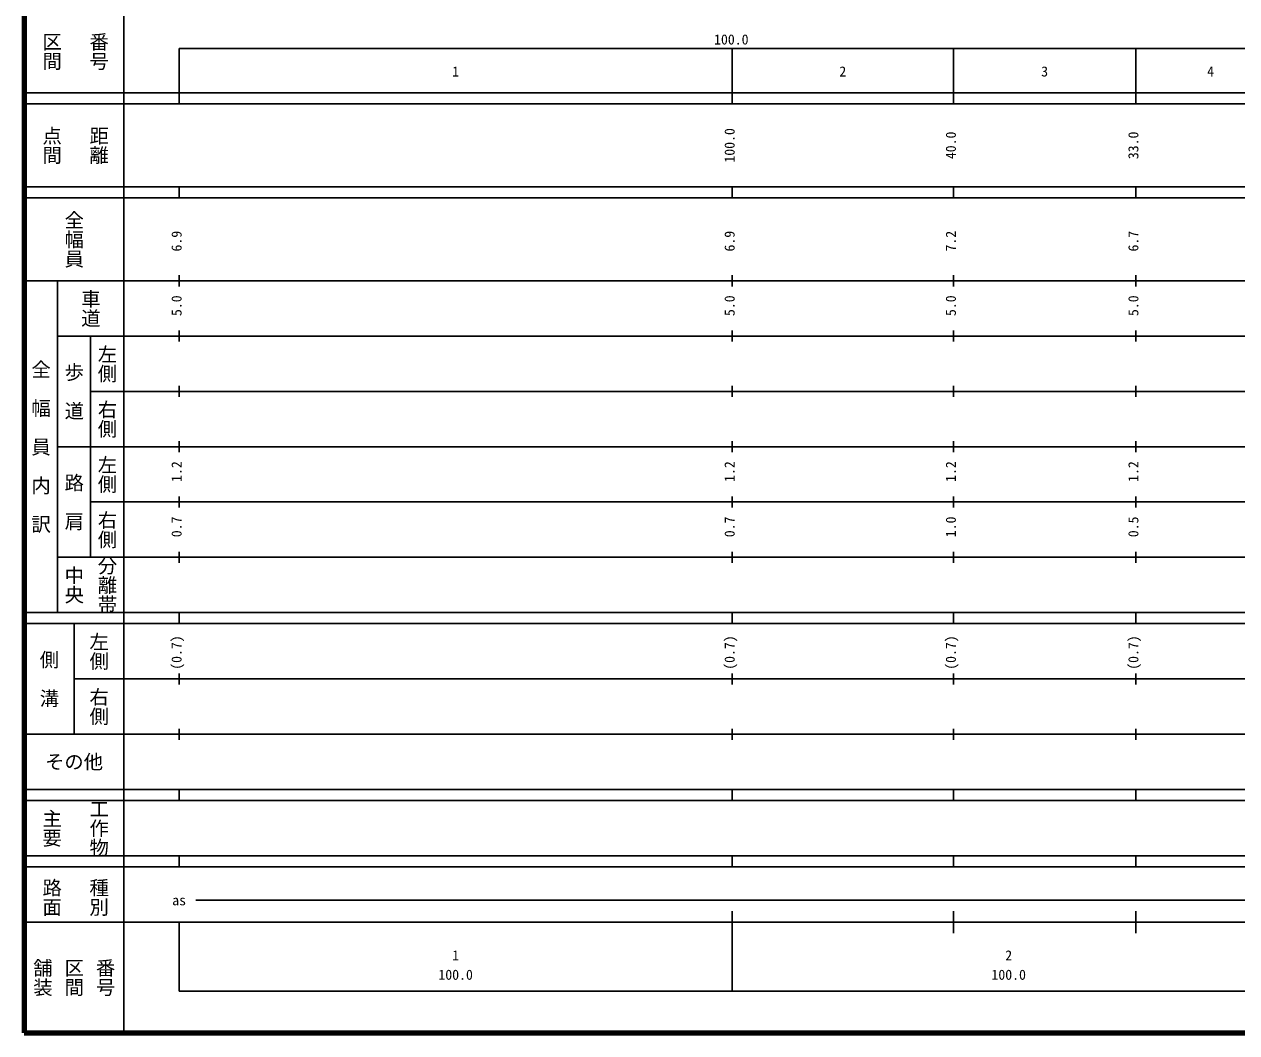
# Model space of a CAD drawing. Units: millimetres on the paper, enlarged 1000 times. Extents: x 40000 to 680000, y 20000 to 380000.
# Drawn here: x 40000 to 259235, y 20000 to 202409 of the extents above; entities that cross this region are included whole.
import ezdxf
from ezdxf.enums import TextEntityAlignment as Align

# ---------------------------------------------------------------- set-up
doc = ezdxf.new("R2010")
doc.units = ezdxf.units.MM
doc.header["$LTSCALE"] = 1000
doc.layers.add('M-TTL', color=2, linetype='Continuous', lineweight=140)
doc.layers.add('M-TTL-BAND', color=7, linetype='Continuous', lineweight=25)
doc.styles.add('@ＭＳ ゴシック', font='')
doc.styles.add('ＭＳ ゴシック', font='')
doc.styles.get('@ＭＳ ゴシック').set_extended_font_data('@MS Gothic')
doc.styles.get('ＭＳ ゴシック').set_extended_font_data('MS Gothic')

msp = doc.modelspace()

# ---------------------------------------------------------------- linework, layer by layer
at = {"layer": 'M-TTL'}
for p, q in [((40000, 380000), (40000, 20000)), ((40000, 20000), (680000, 20000))]:
    msp.add_line(p, q, dxfattribs=at)
at = {"layer": 'M-TTL-BAND'}
for p, q in [((58000, 370000), (58000, 20000)), ((68000, 198000), (579000, 198000)), ((68000, 198000), (68000, 188000)), ((168000, 188000), (168000, 198000)), ((208000, 188000), (208000, 198000)), ((241000, 188000), (241000, 198000)), ((40000, 190000), (579000, 190000)), ((40000, 188000), (579000, 188000)), ((40000, 173000), (579000, 173000)), ((68000, 171000), (68000, 173000)), ((168000, 171000), (168000, 173000)), ((208000, 171000), (208000, 173000)), ((241000, 171000), (241000, 173000)), ((40000, 171000), (579000, 171000)), ((40000, 156000), (579000, 156000)), ((46000, 96000), (46000, 156000)), ((68000, 155000), (68000, 157000)), ((168000, 155000), (168000, 157000)), ((208000, 155000), (208000, 157000)), ((241000, 155000), (241000, 157000)), ((68000, 145000), (68000, 147000)), ((168000, 145000), (168000, 147000)), ((208000, 145000), (208000, 147000)), ((241000, 145000), (241000, 147000)), ((46000, 146000), (579000, 146000)), ((52000, 146000), (52000, 106000)), ((52000, 136000), (579000, 136000)), ((68000, 135000), (68000, 137000)), ((168000, 135000), (168000, 137000)), ((208000, 135000), (208000, 137000)), ((241000, 135000), (241000, 137000)), ((46000, 126000), (579000, 126000)), ((68000, 125000), (68000, 127000)), ((168000, 125000), (168000, 127000)), ((208000, 125000), (208000, 127000)), ((241000, 125000), (241000, 127000)), ((68000, 115000), (68000, 117000)), ((168000, 115000), (168000, 117000)), ((208000, 115000), (208000, 117000)), ((241000, 115000), (241000, 117000)), ((52000, 116000), (579000, 116000)), ((46000, 106000), (579000, 106000)), ((68000, 105000), (68000, 107000)), ((168000, 105000), (168000, 107000)), ((208000, 105000), (208000, 107000)), ((241000, 105000), (241000, 107000)), ((40000, 96000), (579000, 96000)), ((68000, 94000), (68000, 96000)), ((168000, 94000), (168000, 96000)), ((208000, 94000), (208000, 96000)), ((241000, 94000), (241000, 96000)), ((40000, 94000), (579000, 94000)), ((49000, 94000), (49000, 74000)), ((49000, 84000), (579000, 84000)), ((68000, 83000), (68000, 85000)), ((168000, 83000), (168000, 85000)), ((208000, 83000), (208000, 85000)), ((241000, 83000), (241000, 85000)), ((68000, 73000), (68000, 75000)), ((168000, 73000), (168000, 75000)), ((208000, 73000), (208000, 75000)), ((241000, 73000), (241000, 75000)), ((40000, 74000), (579000, 74000)), ((40000, 64000), (579000, 64000)), ((68000, 62000), (68000, 64000)), ((168000, 62000), (168000, 64000)), ((208000, 62000), (208000, 64000)), ((241000, 62000), (241000, 64000)), ((40000, 62000), (579000, 62000)), ((40000, 52000), (579000, 52000)), ((68000, 50000), (68000, 52000)), ((168000, 50000), (168000, 52000)), ((208000, 50000), (208000, 52000)), ((241000, 50000), (241000, 52000)), ((40000, 50000), (579000, 50000)), ((71000, 44000), (565000, 44000)), ((168000, 27500), (168000, 42000)), ((208000, 38000), (208000, 42000)), ((241000, 38000), (241000, 42000)), ((40000, 40000), (579000, 40000)), ((68000, 40000), (68000, 27500)), ((68000, 27500), (579000, 27500))]:
    msp.add_line(p, q, dxfattribs=at)

# ---------------------------------------------------------------- texts
at = {"layer": 'M-TTL-BAND', "style": '@ＭＳ ゴシック'}
for s, p in [('区間', (45000, 197500)), ('番号', (53500, 197500)), ('点間', (45000, 180500)), ('距離', (53500, 180500)), ('全幅員', (49000, 163500)), ('車道', (52000, 151000)), ('左側', (55000, 141000)), ('全\u3000幅\u3000員\u3000内\u3000訳', (43000, 126000)), ('歩\u3000道', (49000, 136000)), ('右側', (55000, 131000)), ('左側', (55000, 121000)), ('路\u3000肩', (49000, 116000)), ('右側', (55000, 111000)), ('分離帯', (55000, 101000)), ('中央', (49000, 101000)), ('左側', (53500, 89000)), ('側\u3000溝', (44500, 84000)), ('右側', (53500, 79000)), ('工作物', (53500, 57000)), ('主要', (45000, 57000)), ('路面', (45000, 44500)), ('種別', (53500, 44500)), ('舗装', (43333, 30000)), ('区間', (49000, 30000)), ('番号', (54667, 30000))]:
    msp.add_text(s, height=2566, rotation=270, dxfattribs=at).set_placement(p, align=Align.MIDDLE_CENTER)
at = {"layer": 'M-TTL-BAND', "style": 'ＭＳ ゴシック'}
for s, p in [('100.0', (167844, 198195)), ('1', (118000, 192405)), ('2', (188000, 192405)), ('3', (224500, 192405)), ('4', (254500, 192405)), ('as', (68000, 42500)), ('1', (118000, 32523)), ('2', (218000, 32523)), ('100.0', (118000, 29033)), ('100.0', (218000, 29033))]:
    msp.add_text(s, height=1833, dxfattribs=at).set_placement(p, align=Align.BOTTOM_CENTER)
for s, p in [('100.0', (169000, 180500)), ('40.0', (209000, 180500)), ('33.0', (242000, 180500)), ('6.9', (69000, 163174)), ('6.9', (169000, 163174)), ('7.2', (209000, 163174)), ('6.7', (242000, 163174)), ('5.0', (69000, 151500)), ('5.0', (169000, 151500)), ('5.0', (209000, 151500)), ('5.0', (242000, 151500)), ('1.2', (69000, 121500)), ('1.2', (169000, 121500)), ('1.2', (209000, 121500)), ('1.2', (242000, 121500)), ('0.7', (69000, 111500)), ('0.7', (169000, 111500)), ('1.0', (209000, 111500)), ('0.5', (242000, 111500)), ('(0.7)', (69000, 88764)), ('(0.7)', (169000, 88764)), ('(0.7)', (209000, 88764)), ('(0.7)', (242000, 88764))]:
    msp.add_text(s, height=1833, rotation=90, dxfattribs=at).set_placement(p, align=Align.BOTTOM_CENTER)
msp.add_text('その他', height=2566, dxfattribs=at).set_placement((49000, 69000), align=Align.MIDDLE_CENTER)

doc.saveas('drawing.dxf')
